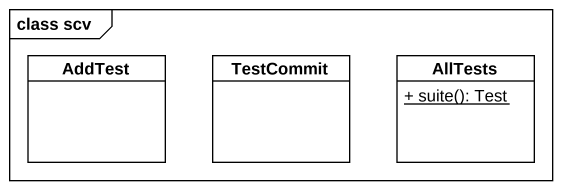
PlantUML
@startuml
mainframe class scv
hide circle
hide empty members
skinparam classAttributeIconSize 0
class AddTest
class TestCommit
class AllTests {
  {static} + suite(): Test
}
@enduml
